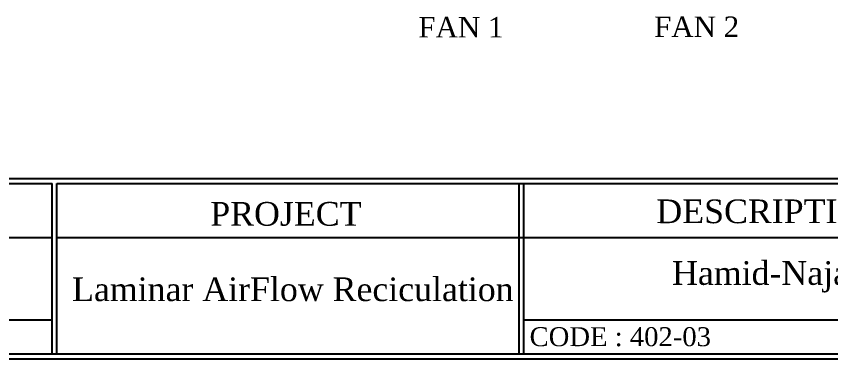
# Model space of a CAD drawing. Header units: millimetres. Extents: x 1989 to 2317, y -310 to -97.
# Drawn here: x 2163.9 to 2249.8, y -309.7 to -273.6 of the extents above; entities that cross this region are included whole.
import ezdxf

# ---------------------------------------------------------------- set-up
doc = ezdxf.new("R2010")
doc.units = ezdxf.units.MM
doc.header["$LTSCALE"] = 0.2
doc.styles.get("Standard").update_dxf_attribs({"font": 'times.ttf'})

msp = doc.modelspace()

# ---------------------------------------------------------------- linework, layer by layer
for p, q in [((1989.9, -290.674), (2316.744, -290.674)), ((2117.262, -291.174), (2167.682, -291.174)), ((2167.682, -309.174), (2167.682, -291.174)), ((2168.182, -309.174), (2168.182, -291.174)), ((2168.182, -291.174), (2219.874, -291.174)), ((2216.874, -291.174), (2216.874, -309.174)), ((2217.374, -291.174), (2217.374, -309.174)), ((2217.374, -291.174), (2271.725, -291.174)), ((2117.262, -296.874), (2167.682, -296.874)), ((2168.182, -296.874), (2219.874, -296.874)), ((2217.374, -296.874), (2271.725, -296.874)), ((2117.262, -305.574), (2167.682, -305.574)), ((2217.374, -305.574), (2271.725, -305.574)), ((1989.9, -309.174), (2316.744, -309.174))]:
    msp.add_line(p, q)
at = {"color": 10}
msp.add_line((1989.4, -309.674), (2317.244, -309.674), dxfattribs=at)

# ---------------------------------------------------------------- texts
for s, p in [('FAN 1', (2206.293, -275.785)), ('FAN 2', (2231.152, -275.736))]:
    msp.add_text(s, height=2.16).set_placement(p)
at = {"attachment_point": 1}
for s, insert, char_height, width in [('{\\fTimes New Roman|b0|i0|c0|p18;DESCRIPTION}', (2231.394, -292.875), 2.5, 22.63462), ('{\\fTimes New Roman|b0|i0|c0|p18;PROJECT}', (2184.345, -293.139), 2.5, 20.71429), ('Hamid-Najafi', (2233.047, -299.382), 2.5, 57.48651), ('Laminar AirFlow Reciculation', (2169.776, -301.097), 2.5, 57.48651), ('CODE : 402-03', (2218.02, -306.348), 2, 21.67843)]:
    msp.add_mtext(s, dxfattribs=dict(at, insert=insert, char_height=char_height, width=width))

doc.saveas('drawing.dxf')
